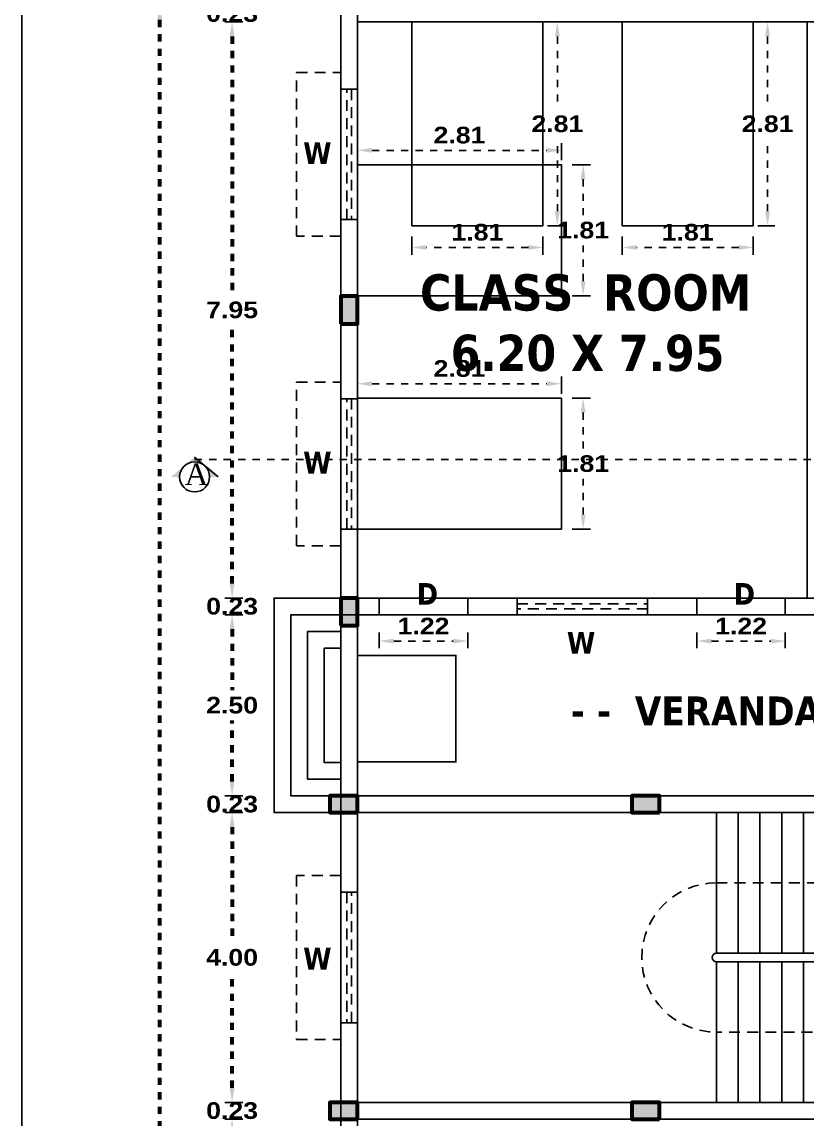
# Model space of a CAD drawing. Header units: metres. Extents: x 863 to 1571, y 626 to 804.
# Drawn here: x 863.38 to 874.21, y 682.07 to 697.21 of the extents above; entities that cross this region are included whole.
import ezdxf

# ---------------------------------------------------------------- set-up
doc = ezdxf.new("R2010")
doc.units = ezdxf.units.M
doc.header["$LTSCALE"] = 0.2
doc.header["$MEASUREMENT"] = 0
doc.header["$PDMODE"] = 2
for name, pattern in [('DASHDOT', [1, 0.5, -0.25, 0, -0.25]), ('DOT2', [0.125, 0, -0.125]), ('HIDDEN', [0.375, 0.25, -0.125])]:
    doc.linetypes.add(name, pattern=pattern)
doc.layers.get('0').update_dxf_attribs({"lineweight": 60})
for name, color, linetype in [('BLK_1_FLR_0_BLT_UP_AREA', 9, 'Continuous'), ('BLK_1_FLR_0_DRINKING_WATER', 2, 'Continuous'), ('BLK_1_FLR_0_EXIT_WIDTH_DOOR', 1, 'Continuous'), ('BLK_1_FLR_0_REGULAR_ROOM_2', 2, 'Continuous'), ('BLK_1_FLR_0_REGULAR_ROOM_3', 2, 'Continuous'), ('BLK_1_FLR_0_ROOM_3_LIGHT_VENTILATION_1', 232, 'Continuous'), ('DOOR_OPEN', 232, 'Continuous')]:
    doc.layers.add(name, color=color, linetype=linetype)
doc.styles.get("Standard").update_dxf_attribs({"font": 'ariblk.ttf', "height": 0.23})
doc.styles.add('style3', font='dutcheb.ttf')
doc.styles.add('TXT', font='txt.shx')
doc.dimstyles.get("Standard").update_dxf_attribs({"dimtxt": 0.23, "dimasz": 0.2, "dimexe": 0.12, "dimexo": 0.0625, "dimgap": 0.09, "dimtad": 1, "dimtih": 1, "dimtoh": 1, "dimzin": 1, "dimdsep": 46, "dimtxsty": 'Standard', "dimcen": 0.09, "dimazin": 0, "dimtfac": 1, "dimtix": 1, "dimtofl": 0, "dimtmove": 0, "dimatfit": 0, "dimfxl": 0, "dimtolj": 1, "dimtzin": 0, "dimarcsym": 0})

# ---------------------------------------------------------------- blocks, each defined once
blk = doc.blocks.new('A$C650768DD')
blk.add_hatch(color=4).paths.add_polyline_path([(0, 0), (0.23, 0), (0.23, 0.38), (0, 0.38)])
at = {"color": 1}
blk.add_lwpolyline([(0, 0), (0.23, 0), (0.23, 0.38), (0, 0.38)], close=True, dxfattribs=at)
blk = doc.blocks.new('*D190')
at = {"linetype": 'DOT2'}
for p, q in [((866.283, 697.64), (866.283, 697.84)), ((866.283, 697.01), (866.283, 696.81))]:
    blk.add_line(p, q, dxfattribs=at)
at = {"color": 0, "lineweight": -2}
for p, q in [((866.433, 697.44), (866.183, 697.44)), ((866.433, 697.21), (866.183, 697.21))]:
    blk.add_line(p, q, dxfattribs=at)
at = {"lineweight": -2}
for points in [[(866.249, 697.64), (866.316, 697.64), (866.283, 697.44)], [(866.249, 697.01), (866.316, 697.01), (866.283, 697.21)]]:
    blk.add_solid(points, dxfattribs=at)
at = {"layer": 'Defpoints', "color": 0, "lineweight": -2}
for p in [(868.013, 697.44), (866.283, 697.21), (868.013, 697.21)]:
    blk.add_point(p, dxfattribs=at)
at = {"color": 0, "lineweight": -2, "insert": (866.283, 697.325), "char_height": 0.23, "attachment_point": 5}
blk.add_mtext('\\A1;0.23', dxfattribs=at)
blk = doc.blocks.new('*D191')
at = {"color": 0, "lineweight": -2}
for p, q in [((866.433, 697.21), (866.183, 697.21)), ((866.433, 689.26), (866.183, 689.26))]:
    blk.add_line(p, q, dxfattribs=at)
at = {"linetype": 'DOT2'}
for p, q in [((866.283, 697.01), (866.283, 693.444)), ((866.283, 689.46), (866.283, 693.026))]:
    blk.add_line(p, q, dxfattribs=at)
at = {"lineweight": -2}
for points in [[(866.249, 697.01), (866.316, 697.01), (866.283, 697.21)], [(866.249, 689.46), (866.316, 689.46), (866.283, 689.26)]]:
    blk.add_solid(points, dxfattribs=at)
at = {"layer": 'Defpoints', "color": 0, "lineweight": -2}
for p in [(868.013, 697.21), (866.283, 689.26), (867.783, 689.26)]:
    blk.add_point(p, dxfattribs=at)
at = {"color": 0, "lineweight": -2, "insert": (866.283, 693.235), "char_height": 0.23, "attachment_point": 5}
blk.add_mtext('\\A1;7.95', dxfattribs=at)
blk = doc.blocks.new('*D192')
at = {"linetype": 'DOT2'}
for p, q in [((866.283, 689.46), (866.283, 689.66)), ((866.283, 688.83), (866.283, 688.63))]:
    blk.add_line(p, q, dxfattribs=at)
at = {"color": 0, "lineweight": -2}
for p, q in [((866.433, 689.26), (866.183, 689.26)), ((866.433, 689.03), (866.183, 689.03))]:
    blk.add_line(p, q, dxfattribs=at)
at = {"lineweight": -2}
for points in [[(866.249, 689.46), (866.316, 689.46), (866.283, 689.26)], [(866.249, 688.83), (866.316, 688.83), (866.283, 689.03)]]:
    blk.add_solid(points, dxfattribs=at)
at = {"layer": 'Defpoints', "color": 0, "lineweight": -2}
for p in [(867.783, 689.26), (866.283, 689.03), (867.783, 689.03)]:
    blk.add_point(p, dxfattribs=at)
at = {"color": 0, "lineweight": -2, "insert": (866.283, 689.145), "char_height": 0.23, "attachment_point": 5}
blk.add_mtext('\\A1;0.23', dxfattribs=at)
blk = doc.blocks.new('*D193')
at = {"color": 0, "lineweight": -2}
for p, q in [((866.433, 689.03), (866.183, 689.03)), ((866.433, 686.53), (866.183, 686.53))]:
    blk.add_line(p, q, dxfattribs=at)
at = {"linetype": 'DOT2'}
for p, q in [((866.283, 688.83), (866.283, 687.989)), ((866.283, 686.73), (866.283, 687.571))]:
    blk.add_line(p, q, dxfattribs=at)
at = {"lineweight": -2}
for points in [[(866.249, 688.83), (866.316, 688.83), (866.283, 689.03)], [(866.249, 686.73), (866.316, 686.73), (866.283, 686.53)]]:
    blk.add_solid(points, dxfattribs=at)
at = {"layer": 'Defpoints', "color": 0, "lineweight": -2}
for p in [(867.783, 689.03), (866.283, 686.53), (867.783, 686.53)]:
    blk.add_point(p, dxfattribs=at)
at = {"color": 0, "lineweight": -2, "insert": (866.283, 687.78), "char_height": 0.23, "attachment_point": 5}
blk.add_mtext('\\A1;2.50', dxfattribs=at)
blk = doc.blocks.new('*D194')
at = {"linetype": 'DOT2'}
for p, q in [((866.283, 686.73), (866.283, 686.93)), ((866.283, 686.1), (866.283, 685.9))]:
    blk.add_line(p, q, dxfattribs=at)
at = {"color": 0, "lineweight": -2}
for p, q in [((866.433, 686.53), (866.183, 686.53)), ((866.433, 686.3), (866.183, 686.3))]:
    blk.add_line(p, q, dxfattribs=at)
at = {"lineweight": -2}
for points in [[(866.249, 686.73), (866.316, 686.73), (866.283, 686.53)], [(866.249, 686.1), (866.316, 686.1), (866.283, 686.3)]]:
    blk.add_solid(points, dxfattribs=at)
at = {"layer": 'Defpoints', "color": 0, "lineweight": -2}
for p in [(867.783, 686.53), (866.283, 686.3), (867.783, 686.3)]:
    blk.add_point(p, dxfattribs=at)
at = {"color": 0, "lineweight": -2, "insert": (866.283, 686.415), "char_height": 0.23, "attachment_point": 5}
blk.add_mtext('\\A1;0.23', dxfattribs=at)
blk = doc.blocks.new('*D195')
at = {"color": 0, "lineweight": -2}
for p, q in [((866.433, 686.3), (866.183, 686.3)), ((866.433, 682.3), (866.183, 682.3))]:
    blk.add_line(p, q, dxfattribs=at)
at = {"linetype": 'DOT2'}
for p, q in [((866.283, 686.1), (866.283, 684.509)), ((866.283, 682.5), (866.283, 684.091))]:
    blk.add_line(p, q, dxfattribs=at)
at = {"lineweight": -2}
for points in [[(866.249, 686.1), (866.316, 686.1), (866.283, 686.3)], [(866.249, 682.5), (866.316, 682.5), (866.283, 682.3)]]:
    blk.add_solid(points, dxfattribs=at)
at = {"layer": 'Defpoints', "color": 0, "lineweight": -2}
for p in [(867.783, 686.3), (866.283, 682.3), (867.783, 682.3)]:
    blk.add_point(p, dxfattribs=at)
at = {"color": 0, "lineweight": -2, "insert": (866.283, 684.3), "char_height": 0.23, "attachment_point": 5}
blk.add_mtext('\\A1;4.00', dxfattribs=at)
blk = doc.blocks.new('*D196')
at = {"linetype": 'DOT2'}
for p, q in [((866.283, 682.5), (866.283, 682.7)), ((866.283, 681.87), (866.283, 681.67))]:
    blk.add_line(p, q, dxfattribs=at)
at = {"color": 0, "lineweight": -2}
for p, q in [((866.433, 682.3), (866.183, 682.3)), ((866.433, 682.07), (866.183, 682.07))]:
    blk.add_line(p, q, dxfattribs=at)
at = {"lineweight": -2}
for points in [[(866.249, 682.5), (866.316, 682.5), (866.283, 682.3)], [(866.249, 681.87), (866.316, 681.87), (866.283, 682.07)]]:
    blk.add_solid(points, dxfattribs=at)
at = {"layer": 'Defpoints', "color": 0, "lineweight": -2}
for p in [(867.783, 682.3), (866.283, 682.07), (867.783, 682.07)]:
    blk.add_point(p, dxfattribs=at)
at = {"color": 0, "lineweight": -2, "insert": (866.283, 682.185), "char_height": 0.23, "attachment_point": 5}
blk.add_mtext('\\A1;0.23', dxfattribs=at)
blk = doc.blocks.new('*D197')
at = {"color": 0, "lineweight": -2}
for p, q in [((866.433, 682.07), (866.183, 682.07)), ((866.433, 675.87), (866.183, 675.87))]:
    blk.add_line(p, q, dxfattribs=at)
at = {"linetype": 'DOT2'}
for p, q in [((866.283, 681.87), (866.283, 679.179)), ((866.283, 676.07), (866.283, 678.761))]:
    blk.add_line(p, q, dxfattribs=at)
at = {"lineweight": -2}
for points in [[(866.249, 681.87), (866.316, 681.87), (866.283, 682.07)], [(866.249, 676.07), (866.316, 676.07), (866.283, 675.87)]]:
    blk.add_solid(points, dxfattribs=at)
at = {"layer": 'Defpoints', "color": 0, "lineweight": -2}
for p in [(867.783, 682.07), (866.283, 675.87), (867.783, 675.87)]:
    blk.add_point(p, dxfattribs=at)
at = {"color": 0, "lineweight": -2, "insert": (866.283, 678.97), "char_height": 0.23, "attachment_point": 5}
blk.add_mtext('\\A1;6.20', dxfattribs=at)
blk = doc.blocks.new('*D203')
at = {"color": 0, "lineweight": -2}
for p, q in [((865.433, 697.44), (865.183, 697.44)), ((865.433, 664.71), (865.183, 664.71))]:
    blk.add_line(p, q, dxfattribs=at)
at = {"linetype": 'DOT2'}
for p, q in [((865.283, 697.24), (865.283, 681.284)), ((865.283, 664.91), (865.283, 680.866))]:
    blk.add_line(p, q, dxfattribs=at)
at = {"lineweight": -2}
for points in [[(865.249, 697.24), (865.316, 697.24), (865.283, 697.44)], [(865.249, 664.91), (865.316, 664.91), (865.283, 664.71)]]:
    blk.add_solid(points, dxfattribs=at)
at = {"layer": 'Defpoints', "color": 0, "lineweight": -2}
for p in [(865.283, 697.44), (867.783, 697.44), (867.783, 664.71)]:
    blk.add_point(p, dxfattribs=at)
at = {"color": 0, "lineweight": -2, "insert": (865.283, 681.075), "char_height": 0.23, "attachment_point": 5}
blk.add_mtext('\\A1;32.73', dxfattribs=at)
blk = doc.blocks.new('*D233')
at = {"color": 0, "lineweight": -2}
for p, q in [((867.783, 699.79), (867.783, 700.04)), ((953.433, 699.79), (953.433, 700.04))]:
    blk.add_line(p, q, dxfattribs=at)
at = {"linetype": 'DOT2'}
blk.add_line((867.983, 699.94), (953.233, 699.94), dxfattribs=at)
at = {"lineweight": -2}
for points in [[(867.983, 699.973), (867.983, 699.907), (867.783, 699.94)], [(953.233, 699.973), (953.233, 699.907), (953.433, 699.94)]]:
    blk.add_solid(points, dxfattribs=at)
at = {"layer": 'Defpoints', "color": 0, "lineweight": -2}
for p in [(953.433, 699.94), (867.783, 697.44), (953.433, 686.53)]:
    blk.add_point(p, dxfattribs=at)
at = {"color": 0, "lineweight": -2, "insert": (910.608, 700.149), "char_height": 0.23, "attachment_point": 5}
blk.add_mtext('\\A1;85.65', dxfattribs=at)
blk = doc.blocks.new('*D295')
at = {"layer": 'BLK_1_FLR_0_ROOM_3_LIGHT_VENTILATION_1', "color": 232, "lineweight": -2}
for p, q in [((868.013, 692.08), (868.013, 692.317)), ((870.826, 692.08), (870.826, 692.317))]:
    blk.add_line(p, q, dxfattribs=at)
at = {"layer": 'BLK_1_FLR_0_ROOM_3_LIGHT_VENTILATION_1', "color": 232, "linetype": 'DOT2'}
blk.add_line((868.213, 692.217), (870.626, 692.217), dxfattribs=at)
at = {"layer": 'BLK_1_FLR_0_ROOM_3_LIGHT_VENTILATION_1', "color": 232, "lineweight": -2}
for points in [[(868.213, 692.25), (868.213, 692.183), (868.013, 692.217)], [(870.626, 692.25), (870.626, 692.183), (870.826, 692.217)]]:
    blk.add_solid(points, dxfattribs=at)
at = {"layer": 'Defpoints', "color": 0, "lineweight": -2}
for p in [(870.826, 692.217), (868.013, 692.018), (870.826, 692.018)]:
    blk.add_point(p, dxfattribs=at)
at = {"layer": 'BLK_1_FLR_0_ROOM_3_LIGHT_VENTILATION_1', "color": 232, "lineweight": -2, "insert": (869.419, 692.426), "char_height": 0.23, "attachment_point": 5}
blk.add_mtext('\\A1;2.81', dxfattribs=at)
blk = doc.blocks.new('*D296')
at = {"layer": 'BLK_1_FLR_0_ROOM_3_LIGHT_VENTILATION_1', "color": 232, "lineweight": -2}
for p, q in [((870.975, 692.018), (871.225, 692.018)), ((870.975, 690.211), (871.225, 690.211))]:
    blk.add_line(p, q, dxfattribs=at)
at = {"layer": 'BLK_1_FLR_0_ROOM_3_LIGHT_VENTILATION_1', "color": 232, "linetype": 'DOT2'}
for p, q in [((871.125, 691.818), (871.125, 691.323)), ((871.125, 690.411), (871.125, 690.905))]:
    blk.add_line(p, q, dxfattribs=at)
at = {"layer": 'BLK_1_FLR_0_ROOM_3_LIGHT_VENTILATION_1', "color": 232, "lineweight": -2}
for points in [[(871.091, 691.818), (871.158, 691.818), (871.125, 692.018)], [(871.091, 690.411), (871.158, 690.411), (871.125, 690.211)]]:
    blk.add_solid(points, dxfattribs=at)
at = {"layer": 'Defpoints', "color": 0, "lineweight": -2}
for p in [(870.826, 692.018), (870.826, 690.211), (871.125, 690.211)]:
    blk.add_point(p, dxfattribs=at)
at = {"layer": 'BLK_1_FLR_0_ROOM_3_LIGHT_VENTILATION_1', "color": 232, "lineweight": -2, "insert": (871.125, 691.114), "char_height": 0.23, "attachment_point": 5}
blk.add_mtext('\\A1;1.81', dxfattribs=at)
blk = doc.blocks.new('*D297')
at = {"layer": 'BLK_1_FLR_0_ROOM_3_LIGHT_VENTILATION_1', "color": 232, "lineweight": -2}
for p, q in [((868.013, 695.302), (868.013, 695.538)), ((870.826, 695.302), (870.826, 695.538))]:
    blk.add_line(p, q, dxfattribs=at)
at = {"layer": 'BLK_1_FLR_0_ROOM_3_LIGHT_VENTILATION_1', "color": 232, "linetype": 'DOT2'}
blk.add_line((868.213, 695.438), (870.626, 695.438), dxfattribs=at)
at = {"layer": 'BLK_1_FLR_0_ROOM_3_LIGHT_VENTILATION_1', "color": 232, "lineweight": -2}
for points in [[(868.213, 695.472), (868.213, 695.405), (868.013, 695.438)], [(870.626, 695.472), (870.626, 695.405), (870.826, 695.438)]]:
    blk.add_solid(points, dxfattribs=at)
at = {"layer": 'Defpoints', "color": 0, "lineweight": -2}
for p in [(870.826, 695.438), (868.013, 695.239), (870.826, 695.239)]:
    blk.add_point(p, dxfattribs=at)
at = {"layer": 'BLK_1_FLR_0_ROOM_3_LIGHT_VENTILATION_1', "color": 232, "lineweight": -2, "insert": (869.419, 695.647), "char_height": 0.23, "attachment_point": 5}
blk.add_mtext('\\A1;2.81', dxfattribs=at)
blk = doc.blocks.new('*D298')
at = {"layer": 'BLK_1_FLR_0_ROOM_3_LIGHT_VENTILATION_1', "color": 232, "lineweight": -2}
for p, q in [((870.975, 695.239), (871.225, 695.239)), ((870.975, 693.432), (871.225, 693.432))]:
    blk.add_line(p, q, dxfattribs=at)
at = {"layer": 'BLK_1_FLR_0_ROOM_3_LIGHT_VENTILATION_1', "color": 232, "linetype": 'DOT2'}
for p, q in [((871.125, 695.039), (871.125, 694.545)), ((871.125, 693.632), (871.125, 694.127))]:
    blk.add_line(p, q, dxfattribs=at)
at = {"layer": 'BLK_1_FLR_0_ROOM_3_LIGHT_VENTILATION_1', "color": 232, "lineweight": -2}
for points in [[(871.091, 695.039), (871.158, 695.039), (871.125, 695.239)], [(871.091, 693.632), (871.158, 693.632), (871.125, 693.432)]]:
    blk.add_solid(points, dxfattribs=at)
at = {"layer": 'Defpoints', "color": 0, "lineweight": -2}
for p in [(870.826, 695.239), (870.826, 693.432), (871.125, 693.432)]:
    blk.add_point(p, dxfattribs=at)
at = {"layer": 'BLK_1_FLR_0_ROOM_3_LIGHT_VENTILATION_1', "color": 232, "lineweight": -2, "insert": (871.125, 694.336), "char_height": 0.23, "attachment_point": 5}
blk.add_mtext('\\A1;1.81', dxfattribs=at)
blk = doc.blocks.new('*D301')
at = {"layer": 'BLK_1_FLR_0_ROOM_3_LIGHT_VENTILATION_1', "color": 232, "lineweight": -2}
for p, q in [((870.632, 697.21), (870.869, 697.21)), ((870.632, 694.397), (870.869, 694.397))]:
    blk.add_line(p, q, dxfattribs=at)
at = {"layer": 'BLK_1_FLR_0_ROOM_3_LIGHT_VENTILATION_1', "color": 232, "linetype": 'DOT2'}
for p, q in [((870.769, 697.01), (870.769, 696.012)), ((870.769, 694.597), (870.769, 695.594))]:
    blk.add_line(p, q, dxfattribs=at)
at = {"layer": 'BLK_1_FLR_0_ROOM_3_LIGHT_VENTILATION_1', "color": 232, "lineweight": -2}
for points in [[(870.735, 697.01), (870.802, 697.01), (870.769, 697.21)], [(870.735, 694.597), (870.802, 694.597), (870.769, 694.397)]]:
    blk.add_solid(points, dxfattribs=at)
at = {"layer": 'Defpoints', "color": 0, "lineweight": -2}
for p in [(870.57, 697.21), (870.57, 694.397), (870.769, 694.397)]:
    blk.add_point(p, dxfattribs=at)
at = {"layer": 'BLK_1_FLR_0_ROOM_3_LIGHT_VENTILATION_1', "color": 232, "lineweight": -2, "insert": (870.769, 695.803), "char_height": 0.23, "attachment_point": 5}
blk.add_mtext('\\A1;2.81', dxfattribs=at)
blk = doc.blocks.new('*D302')
at = {"layer": 'BLK_1_FLR_0_ROOM_3_LIGHT_VENTILATION_1', "color": 232, "lineweight": -2}
for p, q in [((868.763, 694.248), (868.763, 693.998)), ((870.57, 694.248), (870.57, 693.998))]:
    blk.add_line(p, q, dxfattribs=at)
at = {"layer": 'BLK_1_FLR_0_ROOM_3_LIGHT_VENTILATION_1', "color": 232, "linetype": 'DOT2'}
blk.add_line((870.37, 694.098), (868.963, 694.098), dxfattribs=at)
at = {"layer": 'BLK_1_FLR_0_ROOM_3_LIGHT_VENTILATION_1', "color": 232, "lineweight": -2}
for points in [[(868.963, 694.131), (868.963, 694.065), (868.763, 694.098)], [(870.37, 694.131), (870.37, 694.065), (870.57, 694.098)]]:
    blk.add_solid(points, dxfattribs=at)
at = {"layer": 'Defpoints', "color": 0, "lineweight": -2}
for p in [(868.763, 694.397), (870.57, 694.397), (868.763, 694.098)]:
    blk.add_point(p, dxfattribs=at)
at = {"layer": 'BLK_1_FLR_0_ROOM_3_LIGHT_VENTILATION_1', "color": 232, "lineweight": -2, "insert": (869.666, 694.307), "char_height": 0.23, "attachment_point": 5}
blk.add_mtext('\\A1;1.81', dxfattribs=at)
blk = doc.blocks.new('*D303')
at = {"layer": 'BLK_1_FLR_0_ROOM_3_LIGHT_VENTILATION_1', "color": 232, "lineweight": -2}
for p, q in [((873.532, 697.21), (873.769, 697.21)), ((873.532, 694.397), (873.769, 694.397))]:
    blk.add_line(p, q, dxfattribs=at)
at = {"layer": 'BLK_1_FLR_0_ROOM_3_LIGHT_VENTILATION_1', "color": 232, "linetype": 'DOT2'}
for p, q in [((873.669, 697.01), (873.669, 696.012)), ((873.669, 694.597), (873.669, 695.594))]:
    blk.add_line(p, q, dxfattribs=at)
at = {"layer": 'BLK_1_FLR_0_ROOM_3_LIGHT_VENTILATION_1', "color": 232, "lineweight": -2}
for points in [[(873.635, 697.01), (873.702, 697.01), (873.669, 697.21)], [(873.635, 694.597), (873.702, 694.597), (873.669, 694.397)]]:
    blk.add_solid(points, dxfattribs=at)
at = {"layer": 'Defpoints', "color": 0, "lineweight": -2}
for p in [(873.47, 697.21), (873.47, 694.397), (873.669, 694.397)]:
    blk.add_point(p, dxfattribs=at)
at = {"layer": 'BLK_1_FLR_0_ROOM_3_LIGHT_VENTILATION_1', "color": 232, "lineweight": -2, "insert": (873.669, 695.803), "char_height": 0.23, "attachment_point": 5}
blk.add_mtext('\\A1;2.81', dxfattribs=at)
blk = doc.blocks.new('*D304')
at = {"layer": 'BLK_1_FLR_0_ROOM_3_LIGHT_VENTILATION_1', "color": 232, "lineweight": -2}
for p, q in [((871.663, 694.248), (871.663, 693.998)), ((873.47, 694.248), (873.47, 693.998))]:
    blk.add_line(p, q, dxfattribs=at)
at = {"layer": 'BLK_1_FLR_0_ROOM_3_LIGHT_VENTILATION_1', "color": 232, "linetype": 'DOT2'}
blk.add_line((873.27, 694.098), (871.863, 694.098), dxfattribs=at)
at = {"layer": 'BLK_1_FLR_0_ROOM_3_LIGHT_VENTILATION_1', "color": 232, "lineweight": -2}
for points in [[(871.863, 694.131), (871.863, 694.065), (871.663, 694.098)], [(873.27, 694.131), (873.27, 694.065), (873.47, 694.098)]]:
    blk.add_solid(points, dxfattribs=at)
at = {"layer": 'Defpoints', "color": 0, "lineweight": -2}
for p in [(871.663, 694.397), (873.47, 694.397), (871.663, 694.098)]:
    blk.add_point(p, dxfattribs=at)
at = {"layer": 'BLK_1_FLR_0_ROOM_3_LIGHT_VENTILATION_1', "color": 232, "lineweight": -2, "insert": (872.566, 694.307), "char_height": 0.23, "attachment_point": 5}
blk.add_mtext('\\A1;1.81', dxfattribs=at)
blk = doc.blocks.new('*D448')
at = {"layer": 'BLK_1_FLR_0_EXIT_WIDTH_DOOR', "color": 2, "lineweight": -2}
for p, q in [((868.313, 688.786), (868.313, 688.566)), ((869.533, 688.786), (869.533, 688.566))]:
    blk.add_line(p, q, dxfattribs=at)
at = {"layer": 'BLK_1_FLR_0_EXIT_WIDTH_DOOR', "color": 2, "linetype": 'DOT2'}
blk.add_line((868.513, 688.666), (869.333, 688.666), dxfattribs=at)
at = {"layer": 'BLK_1_FLR_0_EXIT_WIDTH_DOOR', "color": 2, "lineweight": -2}
for points in [[(868.513, 688.699), (868.513, 688.632), (868.313, 688.666)], [(869.333, 688.699), (869.333, 688.632), (869.533, 688.666)]]:
    blk.add_solid(points, dxfattribs=at)
at = {"layer": 'Defpoints', "color": 0, "lineweight": -2}
for p in [(868.313, 689.03), (869.533, 689.03), (869.533, 688.666)]:
    blk.add_point(p, dxfattribs=at)
at = {"layer": 'BLK_1_FLR_0_EXIT_WIDTH_DOOR', "color": 2, "lineweight": -2, "insert": (868.923, 688.873), "char_height": 0.23, "attachment_point": 5}
blk.add_mtext('\\A1;1.22', dxfattribs=at)
blk = doc.blocks.new('*D449')
at = {"layer": 'BLK_1_FLR_0_EXIT_WIDTH_DOOR', "color": 2, "lineweight": -2}
for p, q in [((872.693, 688.786), (872.693, 688.566)), ((873.913, 688.786), (873.913, 688.566))]:
    blk.add_line(p, q, dxfattribs=at)
at = {"layer": 'BLK_1_FLR_0_EXIT_WIDTH_DOOR', "color": 2, "linetype": 'DOT2'}
blk.add_line((872.893, 688.666), (873.713, 688.666), dxfattribs=at)
at = {"layer": 'BLK_1_FLR_0_EXIT_WIDTH_DOOR', "color": 2, "lineweight": -2}
for points in [[(872.893, 688.699), (872.893, 688.632), (872.693, 688.666)], [(873.713, 688.699), (873.713, 688.632), (873.913, 688.666)]]:
    blk.add_solid(points, dxfattribs=at)
at = {"layer": 'Defpoints', "color": 0, "lineweight": -2}
for p in [(872.693, 689.03), (873.913, 689.03), (873.913, 688.666)]:
    blk.add_point(p, dxfattribs=at)
at = {"layer": 'BLK_1_FLR_0_EXIT_WIDTH_DOOR', "color": 2, "lineweight": -2, "insert": (873.303, 688.873), "char_height": 0.23, "attachment_point": 5}
blk.add_mtext('\\A1;1.22', dxfattribs=at)

msp = doc.modelspace()

# ---------------------------------------------------------------- hatches: boundary and pattern name
at = {"lineweight": -2}
msp.add_hatch(color=256, dxfattribs=at).paths.add_polyline_path([(865.766, 691.206), (865.442, 690.931), (865.559, 690.931, -1), (865.973, 690.931), (866.091, 690.931)])

# ---------------------------------------------------------------- linework, layer by layer
for p, q in [((863.385, 660.625), (863.385, 779.525)), ((867.783, 686.3), (867.783, 697.44)), ((868.013, 697.21), (868.013, 697.44)), ((867.783, 689.26), (867.783, 697.21)), ((867.783, 697.21), (867.783, 697.21)), ((867.783, 697.21), (867.783, 689.26)), ((874.213, 697.21), (868.013, 697.21)), ((868.013, 689.26), (868.013, 697.21)), ((874.213, 689.26), (874.213, 697.21)), ((868.313, 689.26), (867.783, 689.26)), ((868.313, 689.26), (868.313, 689.03)), ((872.693, 689.26), (869.533, 689.26)), ((872.693, 689.26), (869.533, 689.26)), ((869.533, 689.26), (869.533, 689.03)), ((869.633, 689.26), (872.593, 689.26)), ((872.693, 689.26), (872.693, 689.03)), ((874.743, 689.26), (873.913, 689.26)), ((873.913, 689.26), (873.913, 689.03)), ((867.783, 689.03), (887.303, 689.03)), ((867.783, 689.03), (867.783, 686.53)), ((867.783, 686.53), (876.193, 686.53)), ((867.783, 664.71), (867.783, 686.3)), ((868.013, 686.3), (868.013, 682.3)), ((868.013, 686.3), (876.193, 686.3)), ((872.963, 686.3), (872.963, 684.36)), ((873.263, 686.3), (873.263, 684.36)), ((873.563, 686.3), (873.563, 684.36)), ((873.863, 686.3), (873.863, 684.36)), ((874.163, 686.3), (874.163, 684.36)), ((875.963, 684.36), (872.963, 684.36)), ((872.963, 684.24), (872.963, 682.3)), ((875.963, 684.24), (872.963, 684.24)), ((873.263, 684.24), (873.263, 682.3)), ((873.563, 684.24), (873.563, 682.3)), ((873.863, 684.24), (873.863, 682.3)), ((874.163, 684.24), (874.163, 682.3)), ((868.013, 682.3), (876.193, 682.3))]:
    msp.add_line(p, q, dxfattribs=at)
at = {"linetype": 'Continuous', "lineweight": -2}
msp.add_line((865.766, 691.206), (866.091, 690.931), dxfattribs=at)
at = {"linetype": 'DASHDOT', "lineweight": -2}
msp.add_line((865.766, 691.173), (955.884, 691.173), dxfattribs=at)
at = {"linetype": 'HIDDEN', "lineweight": -2, "ltscale": 3}
for p, q in [((872.963, 685.33), (874.662, 685.33)), ((875.288, 683.27), (872.963, 683.27))]:
    msp.add_line(p, q, dxfattribs=at)
at = {"lineweight": -2}
for points in [[(863.385, 660.625), (1156.028, 660.687), (1156.028, 802.75), (863.385, 802.688)], [(867.783, 696.282), (867.783, 694.482), (868.013, 694.482), (868.013, 696.282)], [(867.783, 692.011), (867.783, 690.211), (868.013, 690.211), (868.013, 692.011)], [(870.213, 689.03), (872.013, 689.03), (872.013, 689.26), (870.213, 689.26)], [(870.213, 689.03), (872.013, 689.03), (872.013, 689.26), (870.213, 689.26)], [(867.783, 683.4), (867.783, 685.2), (868.013, 685.2), (868.013, 683.4)]]:
    msp.add_lwpolyline(points, close=True, dxfattribs=at)
for points in [[(872.713, 664.94), (868.013, 664.94), (868.013, 686.3), (868.013, 697.21), (953.203, 697.21), (953.203, 686.3), (955.849, 686.3), (955.849, 677.35), (953.203, 677.35), (953.203, 666.44), (919.911, 666.44), (919.911, 677.119), (934.343, 677.119), (934.343, 686.53), (878.693, 686.53), (878.692, 664.94), (876.853, 664.94)], [(867.783, 686.3), (866.863, 686.3), (866.863, 689.26), (867.783, 689.26)], [(872.593, 689.26), (869.633, 689.26)], [(872.593, 689.26), (869.633, 689.26)], [(867.783, 686.53), (867.093, 686.53), (867.093, 689.03), (867.783, 689.03)], [(867.783, 686.76), (867.323, 686.76), (867.323, 688.8), (867.783, 688.8)], [(867.783, 686.99), (867.553, 686.99), (867.553, 688.57), (867.783, 688.57)]]:
    msp.add_lwpolyline(points, dxfattribs=at)
at = {"linetype": 'HIDDEN', "lineweight": -2, "ltscale": 3}
for points in [[(867.783, 694.252), (867.173, 694.252), (867.173, 696.512), (867.783, 696.512)], [(867.783, 689.981), (867.173, 689.981), (867.173, 692.241), (867.783, 692.241)], [(867.783, 685.43), (867.173, 685.43), (867.173, 683.17), (867.783, 683.17)]]:
    msp.add_lwpolyline(points, dxfattribs=at)
for points in [[(867.931, 696.282), (867.931, 694.482), (867.865, 694.482), (867.865, 696.282)], [(867.931, 692.011), (867.931, 690.211), (867.865, 690.211), (867.865, 692.011)], [(870.213, 689.178), (872.013, 689.178), (872.013, 689.112), (870.213, 689.112)], [(867.931, 683.4), (867.931, 685.2), (867.865, 685.2), (867.865, 683.4)]]:
    msp.add_lwpolyline(points, close=True, dxfattribs=at)
at = {"lineweight": -2}
msp.add_circle((865.766, 690.931), 0.207, dxfattribs=at)
at = {"linetype": 'HIDDEN', "lineweight": -2, "ltscale": 3}
msp.add_arc((872.963, 684.3), 1.03, 90, 270, dxfattribs=at)
at = {"lineweight": -2}
msp.add_arc((872.963, 684.3), 0.06, 90, 270, dxfattribs=at)
at = {"layer": 'BLK_1_FLR_0_BLT_UP_AREA', "color": 26, "lineweight": -2}
msp.add_lwpolyline([(867.783, 664.71), (867.783, 697.44), (953.433, 697.44), (953.433, 686.53), (956.079, 686.53), (956.079, 677.12), (953.433, 677.12), (953.433, 666.21), (919.679, 666.21), (919.681, 677.349), (934.113, 677.349), (934.113, 686.3), (878.923, 686.3), (878.922, 664.71)], close=True, dxfattribs=at)
at = {"layer": 'BLK_1_FLR_0_DRINKING_WATER', "color": 7, "lineweight": -2}
msp.add_lwpolyline([(868.013, 688.468), (869.371, 688.468), (869.371, 686.999), (868.013, 686.999)], close=True, dxfattribs=at)
at = {"layer": 'BLK_1_FLR_0_REGULAR_ROOM_2', "color": 3, "lineweight": -2}
msp.add_lwpolyline([(868.013, 682.07), (875.963, 682.07), (875.963, 675.87), (868.013, 675.87)], close=True, dxfattribs=at)
at = {"layer": 'BLK_1_FLR_0_REGULAR_ROOM_3', "color": 3, "lineweight": -2}
msp.add_lwpolyline([(868.013, 689.26), (874.213, 689.26), (874.213, 697.21), (868.013, 697.21)], close=True, dxfattribs=at)
at = {"layer": 'BLK_1_FLR_0_ROOM_3_LIGHT_VENTILATION_1', "color": 232, "lineweight": -2}
for points in [[(870.57, 697.21), (870.57, 694.397), (868.763, 694.397), (868.763, 697.21)], [(873.47, 697.21), (873.47, 694.397), (871.663, 694.397), (871.663, 697.21)], [(868.013, 695.239), (870.826, 695.239), (870.826, 693.432), (868.013, 693.432)], [(868.013, 692.018), (870.826, 692.018), (870.826, 690.211), (868.013, 690.211)]]:
    msp.add_lwpolyline(points, close=True, dxfattribs=at)
at = {"layer": 'DOOR_OPEN', "color": 2, "lineweight": -2}
for points in [[(868.313, 689.26), (869.533, 689.26), (869.533, 689.03), (868.313, 689.03)], [(872.693, 689.26), (873.913, 689.26), (873.913, 689.03), (872.693, 689.03)]]:
    msp.add_lwpolyline(points, close=True, dxfattribs=at)

# ---------------------------------------------------------------- block references
at = {"lineweight": -2}
for p in [(867.783, 693.045), (867.783, 688.88)]:
    msp.add_blockref('A$C650768DD', p, dxfattribs=at)
at = {"lineweight": -2, "rotation": 90}
for p in [(868.013, 686.3), (872.178, 686.3), (868.013, 682.07), (872.178, 682.07)]:
    msp.add_blockref('A$C650768DD', p, dxfattribs=at)

# ---------------------------------------------------------------- texts
at = {"linetype": 'Continuous', "lineweight": -2, "style": 'style3'}
msp.add_text('A', height=0.3, dxfattribs=at).set_placement((865.628, 690.818))
at = {"lineweight": -2, "style": 'TXT'}
for s, insert, char_height, width, attachment_point in [('{\\fTahoma|b1|i0|c0|p34;W}', (867.264, 695.549), 0.3, 35.65845, 1), ('{\\fTahoma|b1|i0|c0|p34;\\W2.72503; \\W1;CLASS  ROOM\\P{\\W4.782534; }6.20 X 7.95}', (868.315, 692.384), 0.5, 5.79384, 7), ('{\\fTahoma|b1|i0|c0|p34;W}', (867.264, 691.278), 0.3, 35.65845, 1), ('{\\fTahoma|b1|i0|c0|p34;D}', (868.829, 689.467), 0.3, 35.65845, 1), ('{\\fTahoma|b1|i0|c0|p34;D}', (873.495, 689.467), 0.3, 35.65845, 3), ('{\\fTahoma|b1|i0|c0|p34;W}', (870.901, 688.491), 0.3, 35.65845, 7), ('{\\fTahoma|b1|i0|c0|p34;\\W7.37233;  \\W1;- -  VERANDAH 2.50M  WIDE - -}', (868.531, 687.494), 0.4, 13.35651, 7), ('{\\fTahoma|b1|i0|c0|p34;W}', (867.264, 684.133), 0.3, 35.65845, 7)]:
    msp.add_mtext(s, dxfattribs=dict(at, insert=insert, char_height=char_height, width=width, attachment_point=attachment_point))

# ---------------------------------------------------------------- dimensions: what is measured, and where the dimension line sits
at = {"lineweight": -2}
dim = msp.add_linear_dim(base=(953.433, 699.94), p1=(867.783, 697.44), p2=(953.433, 686.53), dimstyle='Standard', override={"dimtxt": 0.21, "dimexe": 0.1, "dimclrd": 256, "dimfxl": 0.15, "dimlwd": 65535, "dimarcsym": 2}, dxfattribs=at)
dim.commit()
dim.dimension.update_dxf_attribs({"geometry": '*D233', "text_midpoint": (910.608, 700.149)})
for base, p1, p2, override, picture, middle in [((866.283, 697.21), (868.013, 697.44), (868.013, 697.21), {"dimtxt": 0.21, "dimexe": 0.1, "dimclrd": 256, "dimfxl": 0.15, "dimlwd": 65535, "dimarcsym": 2}, '*D190', (866.283, 697.325)), ((865.283, 697.44), (867.783, 664.71), (867.783, 697.44), {"dimtxt": 0.21, "dimexe": 0.1, "dimclrd": 256, "dimfxl": 0.15, "dimlwd": 65535, "dimarcsym": 2}, '*D203', (865.283, 681.075)), ((866.283, 689.26), (868.013, 697.21), (867.783, 689.26), {"dimtxt": 0.21, "dimexe": 0.1, "dimclrd": 256, "dimtmove": 1, "dimfxl": 0.15, "dimlwd": 65535, "dimarcsym": 2}, '*D191', (866.283, 693.235)), ((866.283, 689.03), (867.783, 689.26), (867.783, 689.03), {"dimtxt": 0.21, "dimexe": 0.1, "dimclrd": 256, "dimtmove": 1, "dimfxl": 0.15, "dimlwd": 65535, "dimarcsym": 2}, '*D192', (866.283, 689.145)), ((866.283, 686.53), (867.783, 689.03), (867.783, 686.53), {"dimtxt": 0.21, "dimexe": 0.1, "dimclrd": 256, "dimtmove": 1, "dimfxl": 0.15, "dimlwd": 65535, "dimarcsym": 2}, '*D193', (866.283, 687.78)), ((866.283, 686.3), (867.783, 686.53), (867.783, 686.3), {"dimtxt": 0.21, "dimexe": 0.1, "dimclrd": 256, "dimtmove": 1, "dimfxl": 0.15, "dimlwd": 65535, "dimarcsym": 2}, '*D194', (866.283, 686.415)), ((866.283, 682.3), (867.783, 686.3), (867.783, 682.3), {"dimtxt": 0.21, "dimexe": 0.1, "dimclrd": 256, "dimtmove": 1, "dimfxl": 0.15, "dimlwd": 65535, "dimarcsym": 2}, '*D195', (866.283, 684.3)), ((866.283, 682.07), (867.783, 682.3), (867.783, 682.07), {"dimtxt": 0.21, "dimexe": 0.1, "dimclrd": 256, "dimtmove": 1, "dimfxl": 0.15, "dimlwd": 65535, "dimarcsym": 2}, '*D196', (866.283, 682.185)), ((866.283, 675.87), (867.783, 682.07), (867.783, 675.87), {"dimtxt": 0.21, "dimexe": 0.1, "dimclrd": 256, "dimtmove": 1, "dimfxl": 0.15, "dimlwd": 65535, "dimarcsym": 2}, '*D197', (866.283, 678.97))]:
    dim = msp.add_linear_dim(base=base, p1=p1, p2=p2, angle=90, dimstyle='Standard', override=override, dxfattribs=at)
    dim.commit()
    dim.dimension.update_dxf_attribs({"geometry": picture, "text_midpoint": middle})
at = {"layer": 'BLK_1_FLR_0_EXIT_WIDTH_DOOR', "color": 2, "lineweight": -2}
for base, p1, p2, picture, middle in [((869.533, 688.666), (868.313, 689.03), (869.533, 689.03), '*D448', (868.923, 688.873)), ((873.913, 688.666), (872.693, 689.03), (873.913, 689.03), '*D449', (873.303, 688.873))]:
    dim = msp.add_linear_dim(base=base, p1=p1, p2=p2, dimstyle='Standard', override={"dimexe": 0.1, "dimclrd": 2, "dimclre": 2, "dimclrt": 2, "dimlwd": 65535, "dimarcsym": 2}, dxfattribs=at)
    dim.commit()
    dim.dimension.update_dxf_attribs({"geometry": picture, "text_midpoint": middle})
at = {"layer": 'BLK_1_FLR_0_ROOM_3_LIGHT_VENTILATION_1', "color": 232, "lineweight": -2}
for base, p1, p2, angle, picture, middle in [((870.769, 694.397), (870.57, 697.21), (870.57, 694.397), 270, '*D301', (870.769, 695.803)), ((873.669, 694.397), (873.47, 697.21), (873.47, 694.397), 270, '*D303', (873.669, 695.803)), ((871.125, 693.432), (870.826, 695.239), (870.826, 693.432), 90, '*D298', (871.125, 694.336)), ((871.125, 690.211), (870.826, 692.018), (870.826, 690.211), 90, '*D296', (871.125, 691.114))]:
    dim = msp.add_linear_dim(base=base, p1=p1, p2=p2, angle=angle, dimstyle='Standard', override={"dimexe": 0.1, "dimclrd": 232, "dimclre": 232, "dimclrt": 232, "dimfxl": 0.15, "dimlwd": 65535, "dimarcsym": 2}, dxfattribs=at)
    dim.commit()
    dim.dimension.update_dxf_attribs({"geometry": picture, "text_midpoint": middle})
for base, p1, p2, picture, middle in [((870.826, 695.438), (868.013, 695.239), (870.826, 695.239), '*D297', (869.419, 695.647)), ((868.763, 694.098), (870.57, 694.397), (868.763, 694.397), '*D302', (869.666, 694.307)), ((871.663, 694.098), (873.47, 694.397), (871.663, 694.397), '*D304', (872.566, 694.307)), ((870.826, 692.217), (868.013, 692.018), (870.826, 692.018), '*D295', (869.419, 692.426))]:
    dim = msp.add_linear_dim(base=base, p1=p1, p2=p2, dimstyle='Standard', override={"dimexe": 0.1, "dimclrd": 232, "dimclre": 232, "dimclrt": 232, "dimfxl": 0.15, "dimlwd": 65535, "dimarcsym": 2}, dxfattribs=at)
    dim.commit()
    dim.dimension.update_dxf_attribs({"geometry": picture, "text_midpoint": middle})

doc.saveas('drawing.dxf')
